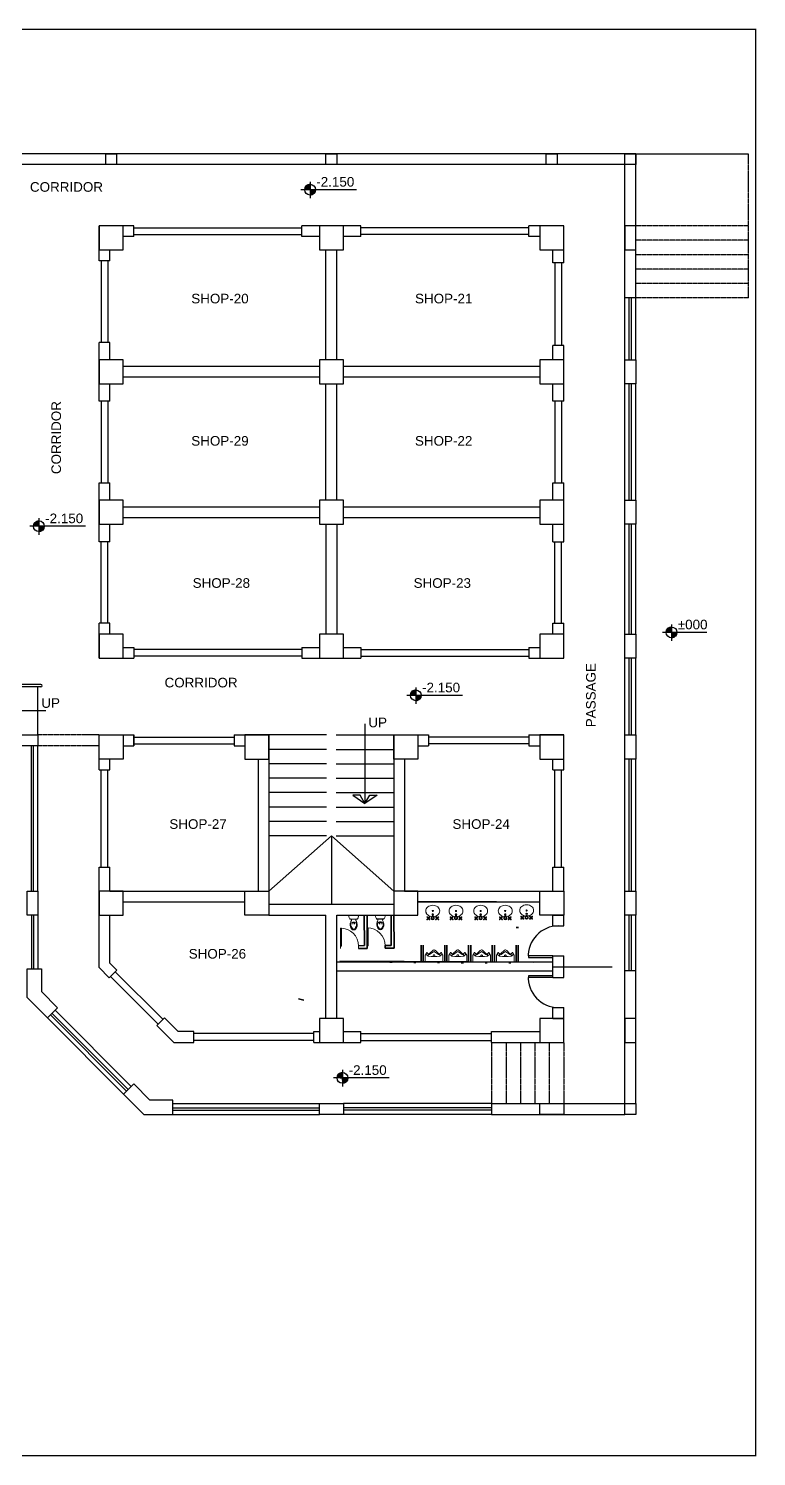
# Model space of a CAD drawing. Header units: inches. Extents: x 740 to 4943, y 436 to 3409.
# Drawn here: x 3427 to 4943, y 436 to 3409 of the extents above; entities that cross this region are included whole.
import ezdxf

# ---------------------------------------------------------------- set-up
doc = ezdxf.new("R2010")
doc.units = ezdxf.units.IN
doc.header["$MEASUREMENT"] = 0
doc.linetypes.add('DASHED2', pattern=[0.375, 0.25, -0.125])
for name, color, linetype in [('A-FRN', 3, 'Continuous'), ('Layer1', 35, 'Continuous'), ('Layer11', 253, 'Continuous'), ('Layer2', 7, 'Continuous'), ('Layer4', 5, 'Continuous'), ('Layer7', 7, 'Continuous'), ('Seal Title', 5, 'Continuous'), ('Shutter', 25, 'Continuous'), ('TEXT', 40, 'Continuous'), ('Washroom', 51, 'Continuous'), ('WIN', 140, 'Continuous')]:
    doc.layers.add(name, color=color, linetype=linetype)
for name, color, linetype, lineweight in [('W.DOOR', 1, 'Continuous', 20), ('W.FIXTURE', 201, 'Continuous', 13), ('W.WALL', 7, 'Continuous', 35)]:
    doc.layers.add(name, color=color, linetype=linetype, lineweight=lineweight)
doc.styles.add('ROMANTIC', font='arial.ttf', dxfattribs={"height": 6})
doc.styles.get("Standard").update_dxf_attribs({"font": 'arial.ttf'})

# ---------------------------------------------------------------- blocks, each defined once
blk = doc.blocks.new('A$C3B4D09D7')
at = {"linetype": 'ByBlock'}
for p, q in [((229, 140), (-229, 140)), ((-229, 140), (-229, -38)), ((229, 140), (-229, 140)), ((-229, 140), (-229, -38)), ((229, -38), (229, 140)), ((229, -38), (229, 140)), ((-229, -38), (-210, -53)), ((-229, -38), (-193, -100)), ((-229, -38), (-193, -100)), ((-206, -54), (-193, -99)), ((-162, -18), (-202, -52)), ((-183, -102), (-149, -74)), ((-148, -48), (-154, -25)), ((-116, -75), (-34, -160)), ((-112, -53), (-15, -122)), ((-6, -171), (6, -171)), ((112, -53), (15, -122)), ((34, -160), (115, -76)), ((148, -48), (154, -25)), ((149, -74), (183, -102)), ((162, -18), (202, -52)), ((193, -100), (229, -38)), ((193, -100), (229, -38)), ((206, -54), (193, -99)), ((229, -38), (210, -53))]:
    blk.add_line(p, q, dxfattribs=at)
for p, q in [((229, 140, 450), (-229, 140, 450)), ((-229, 140, 450), (-229, -38, 450)), ((229, -38, 450), (229, 140, 450)), ((-229, -38, 450), (-193, -100, 450)), ((-183, -102, 450), (-149, -74, 450)), ((-116, -75, 450), (-34, -160, 450)), ((-6, -171, 450), (6, -171, 450)), ((34, -160, 450), (115, -76, 450)), ((149, -74, 450), (183, -102, 450)), ((193, -100, 450), (229, -38, 450))]:
    blk.add_line(p, q)
for centre, radius, start, end in [((0, -1143), 1143, 82.7821, 97.2179), ((-206, -48), 6.35, 231.5788, 310.6007), ((-187, -97), 6.35, 210.025, 309.325), ((-137, -47), 38.1, 97.1175, 130.6026), ((-142, -22), 12.7, 97.2175, 196.1809), ((-133, -94), 25.4, 47.5303, 129.3258), ((-138, -89), 44.4, 54.547, 103.4144), ((-135, -45), 12.7, 196.1816, 269.9993), ((-6, -133), 38.1, 224.1408, 269.9997), ((0, -22), 23.8, 111.257, 68.743), ((0, -102), 25.4, 234.5473, 305.4527), ((6, -133), 38.1, 269.9949, 315.8774), ((138, -89), 44.4, 76.5857, 125.453), ((133, -94), 25.4, 50.6743, 135.7845), ((135, -45), 12.7, 269.9999, 343.8173), ((137, -47), 38.1, 49.3974, 82.8826), ((142, -22), 12.7, 343.818, 82.782), ((187, -97), 6.35, 230.6736, 329.9775), ((206, -48), 6.35, 229.3986, 308.422)]:
    blk.add_arc(centre, radius, start, end, dxfattribs=at)
for centre, radius, start, end in [((-187, -97, 450), 6.35, 210.025, 309.325), ((-133, -94, 450), 25.4, 47.5303, 129.3258), ((-6, -133, 450), 38.1, 224.1408, 269.9997), ((6, -133, 450), 38.1, 269.9949, 315.8774), ((133, -94, 450), 25.4, 50.6743, 135.7845), ((187, -97, 450), 6.35, 230.6736, 329.9775)]:
    blk.add_arc(centre, radius, start, end)
blk = doc.blocks.new('wash basin')
at = {"layer": 'W.FIXTURE'}
for p, q in [((40849, 22184), (40845, 22187)), ((40849, 22184), (40845, 22187)), ((40849, 22171), (40845, 22167)), ((40849, 22171), (40845, 22167)), ((40853, 22188), (40850, 22192)), ((40853, 22188), (40850, 22192)), ((40853, 22166), (40850, 22163)), ((40853, 22166), (40850, 22163)), ((40866, 22188), (40870, 22192)), ((40866, 22188), (40870, 22192)), ((40866, 22166), (40870, 22163)), ((40866, 22166), (40870, 22163)), ((40871, 22184), (40874, 22187)), ((40871, 22184), (40874, 22187)), ((40871, 22171), (40874, 22167)), ((40871, 22171), (40874, 22167)), ((41154, 22184), (41150, 22187)), ((41154, 22184), (41150, 22187)), ((41154, 22171), (41150, 22167)), ((41154, 22171), (41150, 22167)), ((41158, 22188), (41155, 22192)), ((41158, 22188), (41155, 22192)), ((41158, 22166), (41155, 22163)), ((41158, 22166), (41155, 22163)), ((41171, 22188), (41175, 22192)), ((41171, 22188), (41175, 22192)), ((41171, 22166), (41175, 22163)), ((41171, 22166), (41175, 22163)), ((41175, 22184), (41179, 22187)), ((41175, 22184), (41179, 22187)), ((41175, 22171), (41179, 22167)), ((41175, 22171), (41179, 22167))]:
    blk.add_line(p, q, dxfattribs=at)
for points in [[(40846, 22202, 0.060329), (40828, 22223, 0.117127), (40816, 22230, 0.238977), (40809, 22228, 0.238977), (40807, 22221, 0.117127), (40814, 22209, 0.060329), (40835, 22191, 0.228799)], [(40846, 22152, -0.060329), (40828, 22131, -0.117127), (40816, 22125, -0.238977), (40809, 22126, -0.238977), (40807, 22134, -0.117127), (40814, 22145, -0.060329), (40835, 22163, -0.228799)], [(40835, 22191, 0.228799), (40845, 22187, 0.197589), (40848, 22189, 0.197589), (40850, 22192, 0.228799), (40846, 22202)], [(40835, 22191, 0.228799), (40845, 22187, 0.197589), (40848, 22189, 0.197589), (40850, 22192, 0.228799), (40846, 22202)], [(40835, 22163, -0.228799), (40845, 22167, -0.197589), (40848, 22166, -0.197589), (40850, 22163, -0.228799), (40846, 22152)], [(40835, 22163, -0.228799), (40845, 22167, -0.197589), (40848, 22166, -0.197589), (40850, 22163, -0.228799), (40846, 22152)], [(40885, 22191, -0.228799), (40874, 22187, -0.197589), (40871, 22189, -0.197589), (40870, 22192, -0.228799), (40874, 22202)], [(40885, 22191, -0.228799), (40874, 22187, -0.197589), (40871, 22189, -0.197589), (40870, 22192, -0.228799), (40874, 22202)], [(40885, 22163, 0.228799), (40874, 22167, 0.197589), (40871, 22166, 0.197589), (40870, 22163, 0.228799), (40874, 22152)], [(40885, 22163, 0.228799), (40874, 22167, 0.197589), (40871, 22166, 0.197589), (40870, 22163, 0.228799), (40874, 22152)], [(40874, 22202, -0.060329), (40892, 22223, -0.117127), (40903, 22230, -0.238977), (40911, 22228, -0.238977), (40912, 22221, -0.117127), (40906, 22209, -0.060329), (40885, 22191, -0.228799)], [(40874, 22152, 0.060329), (40892, 22131, 0.117127), (40903, 22125, 0.238977), (40911, 22126, 0.238977), (40912, 22134, 0.117127), (40906, 22145, 0.060329), (40885, 22163, 0.228799)], [(41150, 22202, 0.060329), (41132, 22223, 0.117127), (41121, 22230, 0.238977), (41114, 22228, 0.238977), (41112, 22221, 0.117127), (41118, 22209, 0.060329), (41140, 22191, 0.228799)], [(41150, 22152, -0.060329), (41132, 22131, -0.117127), (41121, 22125, -0.238977), (41114, 22126, -0.238977), (41112, 22134, -0.117127), (41118, 22145, -0.060329), (41140, 22163, -0.228799)], [(41140, 22191, 0.228799), (41150, 22187, 0.197589), (41153, 22189, 0.197589), (41155, 22192, 0.228799), (41150, 22202)], [(41140, 22191, 0.228799), (41150, 22187, 0.197589), (41153, 22189, 0.197589), (41155, 22192, 0.228799), (41150, 22202)], [(41140, 22163, -0.228799), (41150, 22167, -0.197589), (41153, 22166, -0.197589), (41155, 22163, -0.228799), (41150, 22152)], [(41140, 22163, -0.228799), (41150, 22167, -0.197589), (41153, 22166, -0.197589), (41155, 22163, -0.228799), (41150, 22152)], [(41189, 22191, -0.228799), (41179, 22187, -0.197589), (41176, 22189, -0.197589), (41174, 22192, -0.228799), (41179, 22202)], [(41189, 22191, -0.228799), (41179, 22187, -0.197589), (41176, 22189, -0.197589), (41174, 22192, -0.228799), (41179, 22202)], [(41189, 22163, 0.228799), (41179, 22167, 0.197589), (41176, 22166, 0.197589), (41174, 22163, 0.228799), (41179, 22152)], [(41189, 22163, 0.228799), (41179, 22167, 0.197589), (41176, 22166, 0.197589), (41174, 22163, 0.228799), (41179, 22152)], [(41179, 22202, -0.060329), (41197, 22223, -0.117127), (41208, 22230, -0.238977), (41216, 22228, -0.238977), (41217, 22221, -0.117127), (41211, 22209, -0.060329), (41189, 22191, -0.228799)], [(41179, 22152, 0.060329), (41197, 22131, 0.117127), (41208, 22125, 0.238977), (41216, 22126, 0.238977), (41217, 22134, 0.117127), (41211, 22145, 0.060329), (41189, 22163, 0.228799)]]:
    blk.add_lwpolyline(points, format="xyb", dxfattribs=at)
for centre, radius in [((40860, 22177), 12.7), ((40860, 22177), 12.7), ((40860, 22177), 9.52), ((40860, 22177), 9.52), ((41012, 21925, 850), 20.6), ((41012, 22211), 12.7), ((41012, 22211), 12.7), ((41012, 22211), 9.52), ((41012, 22211), 9.52), ((41165, 22177), 12.7), ((41165, 22177), 12.7), ((41165, 22177), 9.52), ((41165, 22177), 9.52)]:
    blk.add_circle(centre, radius, dxfattribs=at)
for centre, radius, start, end in [((40933, 21925), 162, 153.092, 180.0001), ((40933, 21925), 162, 180.0001, 206.9081), ((40971, 21906), 205, 129.2205, 153.092), ((40971, 21944), 205, 206.9081, 230.7796), ((40860, 22177), 28.6, 150.4855, 209.5146), ((40860, 22177), 25.4, 151.4931, 208.507), ((40860, 22177), 25.4, 151.4931, 208.507), ((40996, 21875), 244, 108.679, 129.2205), ((40860, 22177), 28.6, 60.4855, 119.5146), ((40860, 22177), 28.6, 240.4855, 299.5146), ((40860, 22177), 25.4, 61.4931, 118.507), ((40860, 22177), 25.4, 61.4931, 118.507), ((40860, 22177), 25.4, 241.4931, 298.507), ((40860, 22177), 25.4, 241.4931, 298.507), ((40860, 22177), 25.4, 331.4931, 28.507), ((40860, 22177), 25.4, 331.4931, 28.507), ((40860, 22177), 28.6, 330.4855, 29.5146), ((41012, 21827), 295, 90.0001, 108.679), ((41012, 22177), 54, 292.4876, 247.5125), ((41012, 22177), 50.8, 295.3507, 244.6494), ((41012, 22177), 50.8, 295.3507, 244.6494), ((41012, 22177), 38.1, 109.1132, 200.5282), ((41012, 22177), 38.1, 109.1132, 200.5282), ((40847, 22089), 150, 14.8054, 29.9615), ((40847, 22089), 150, 14.8054, 29.9615), ((41012, 22047), 24.8, 135.2781, 44.7212), ((41012, 22047), 24.8, 135.2781, 44.7212), ((40847, 22089), 150, 12.4095, 14.8054), ((40847, 22089), 150, 350.6841, 12.4095), ((40847, 22089), 150, 350.6841, 12.4095), ((41012, 21827), 295, 71.3211, 90.0001), ((41012, 22177), 38.1, 339.4719, 70.8869), ((41012, 22177), 38.1, 339.4719, 70.8869), ((41177, 22089), 150, 167.5906, 189.3161), ((41177, 22089), 150, 167.5906, 189.3161), ((41177, 22089), 150, 165.1947, 167.5906), ((41177, 22089), 150, 150.0386, 165.1947), ((41177, 22089), 150, 150.0386, 165.1947), ((41028, 21875), 244, 50.7796, 71.3211), ((41165, 22177), 28.6, 150.4855, 209.5146), ((41165, 22177), 25.4, 151.4931, 208.507), ((41165, 22177), 25.4, 151.4931, 208.507), ((41165, 22177), 28.6, 60.4855, 119.5146), ((41165, 22177), 28.6, 240.4855, 299.5146), ((41165, 22177), 25.4, 61.4931, 118.507), ((41165, 22177), 25.4, 61.4931, 118.507), ((41165, 22177), 25.4, 241.4931, 298.507), ((41165, 22177), 25.4, 241.4931, 298.507), ((41053, 21906), 205, 26.9081, 50.7796), ((41053, 21944), 205, 309.2205, 333.092), ((41165, 22177), 25.4, 331.4931, 28.507), ((41165, 22177), 25.4, 331.4931, 28.507), ((41165, 22177), 28.6, 330.4855, 29.5146), ((41092, 21925), 162, 0.0001, 26.9081), ((41092, 21925), 162, 333.092, 0.0001), ((40996, 21975), 244, 230.7796, 251.3211), ((41012, 22023), 295, 251.3211, 270.0001), ((41012, 22023), 295, 270.0001, 288.679), ((41028, 21975), 244, 288.679, 309.2205)]:
    blk.add_arc(centre, radius, start, end, dxfattribs=at)
blk = doc.blocks.new('WC')
at = {"layer": 'W.FIXTURE'}
for p, q in [((37433, 22181, -405), (37805, 22181, -405)), ((37461, 22003, -405), (37776, 22003, -405)), ((37466, 22012, -405), (37772, 22012, -405)), ((37585, 21828, -405), (37585, 21780, -405)), ((37653, 21828, -405), (37653, 21780, -405))]:
    blk.add_line(p, q, dxfattribs=at)
for centre, major_axis, start_param, end_param in [((37433, 22141, -405), (-28.3, 28.3), -0.785398, 0.988773), ((37748, 22207, -405), (-256, 256), 0.989981, 1.346625), ((37461, 22026, -405), (-16.2, 16.2), 1.346625, 2.356195), ((37466, 22035, -405), (16.2, 16.2), 2.903338, 3.926991), ((37680, 21750, -405), (-161, 161), 0.458115, 0.756911), ((37705, 21757, -405), (-176, 176), 0.430044, 0.51386), ((38114, 21604, -405), (-634, 262), -0.042604, 0.037253), ((37581, 21758, -405), (64.7, 64.7), 1.832603, 2.347323), ((37182, 22038, -405), (242, 242), 5.062575, 5.396808), ((37619, 21737, -405), (-95, 95), 4.450585, 6.547037), ((37593, 21828, -405), (6.06, 6.06), 1.205972, 2.356195), ((37619, 21771, -405), (-50.5, 50.5), -1.205979, -0.364817), ((37645, 21828, -405), (-6.06, 6.06), 3.927002, 5.077212), ((38056, 22038, -405), (-242, 242), 0.886296, 1.220626), ((37656, 21758, -405), (64.7, 64.7), 5.505636, 6.020358), ((37123, 21604, -405), (631, 270), -0.048544, 0.031314), ((37533, 21757, -405), (-176, 176), 4.198538, 4.282354), ((37772, 22035, -405), (16.2, 16.2), 3.926991, 4.950651), ((37557, 21750, -405), (-161, 161), 3.955493, 4.25429), ((37776, 22026, -405), (-16.2, 16.2), 2.356195, 3.365764), ((37489, 22207, -405), (-256, 256), 3.365764, 3.722411), ((37805, 22141, -405), (28.3, 28.3), 5.294401, 7.068575), ((37796, 21757, -405), (242, 242), 2.35621, 2.60889), ((37752, 21745, -405), (210, 210), 2.608875, 3.078733), ((37759, 21757, -405), (-190, 190), 0.77755, 1.51253), ((37619, 21628, -405), (-84.9, 84.9), 1.507935, 3.204454), ((37619, 21628, -405), (55.6, 55.6), 3.045233, 4.808748), ((37573, 21780, -405), (-8.08, 8.08), 2.879792, 3.927007), ((37665, 21780, -405), (8.08, 8.08), 2.356209, 3.403394), ((37479, 21757, -405), (-190, 190), 3.19986, 3.934838), ((37486, 21745, -405), (-210, 210), 3.204454, 3.674311), ((37442, 21757, -405), (242, 242), 5.245107, 5.497787)]:
    blk.add_ellipse(centre, major_axis=major_axis, ratio=1, start_param=start_param, end_param=end_param, dxfattribs=at)
blk = doc.blocks.new('*U13')
for p, q in [((-750, 0), (-750, -100)), ((0, 0), (0, -100))]:
    blk.add_line(p, q)
blk.add_lwpolyline([(0, 0), (0, 750), (-43.75, 750), (-43.75, 0)], close=True)
blk.add_arc((0, 0), 750, 90, 180)

msp = doc.modelspace()

# ---------------------------------------------------------------- hatches: boundary and pattern name
at = {"layer": 'TEXT'}
h = msp.add_hatch(dxfattribs=at)
h.set_pattern_fill('ANSI31', color=256, scale=2.5, style=0)
h.set_pattern_definition([(45, (-3882.72486, -1654.44997), (-0.220970869, 0.220970869), [])])
h.paths.add_polyline_path([(4024.5, 3073.5), (4013.3, 3073.5), (4013.3, 3062.2, 0.414214)])
h.paths.add_polyline_path([(4013.3, 3084.7, 0.414214), (4002, 3073.5), (4013.3, 3073.5)])
h = msp.add_hatch(dxfattribs=at)
h.set_pattern_fill('ANSI31', color=256, scale=2.5, style=0)
h.set_pattern_definition([(45, (-4447.29085, -2355.06654), (-0.220970869, 0.220970869), [])])
h.paths.add_polyline_path([(3459.9, 2372.8), (3448.7, 2372.8), (3448.7, 2361.6, 0.414214)])
h.paths.add_polyline_path([(3448.7, 2384.1, 0.414214), (3437.4, 2372.8), (3448.7, 2372.8)])
h = msp.add_hatch(dxfattribs=at)
h.set_pattern_fill('ANSI31', color=256, scale=2.5, style=0)
h.set_pattern_definition([(45, (-3130.00183, -2576.06812), (-0.220970869, 0.220970869), [])])
h.paths.add_polyline_path([(4777.2, 2151.8), (4766, 2151.8), (4766, 2140.6, 0.414214)])
h.paths.add_polyline_path([(4766, 2163.1, 0.414214), (4754.7, 2151.8), (4766, 2151.8)])
h = msp.add_hatch(dxfattribs=at)
h.set_pattern_fill('ANSI31', color=256, scale=2.5, style=0)
h.set_pattern_definition([(45, (-3662.4566, -2707.16213), (-0.220970869, 0.220970869), [])])
h.paths.add_polyline_path([(4244.8, 2020.7), (4233.5, 2020.7), (4233.5, 2009.5, 0.414214)])
h.paths.add_polyline_path([(4233.5, 2032, 0.414214), (4222.3, 2020.7), (4233.5, 2020.7)])
h = msp.add_hatch(dxfattribs=at)
h.set_pattern_fill('ANSI31', color=256, scale=2.5, style=0)
h.set_pattern_definition([(45, (-3815.33664, -3503.73004), (-0.220970869, 0.220970869), [])])
h.paths.add_polyline_path([(4091.9, 1224.2), (4080.6, 1224.2), (4080.6, 1212.9, 0.414214)])
h.paths.add_polyline_path([(4080.6, 1235.4, 0.414214), (4069.4, 1224.2), (4080.6, 1224.2)])

# ---------------------------------------------------------------- linework, layer by layer
msp.add_line((4541.4, 2921.4), (4518.9, 2921.4))
at = {"layer": 'A-FRN'}
for points in [[(3587.7, 3148.2), (3610.2, 3148.2), (3610.2, 3125.7), (3587.7, 3125.7)], [(4046.4, 3148.2), (4068.9, 3148.2), (4068.9, 3125.7), (4046.4, 3125.7)], [(4505.2, 3148.2), (4527.7, 3148.2), (4527.7, 3125.7), (4505.2, 3125.7)], [(4668.9, 3148.2), (4691.4, 3148.2), (4691.4, 3125.7), (4668.9, 3125.7)], [(3573.9, 2948.2), (3623.9, 2948.2), (3623.9, 2998.2), (3573.9, 2998.2)], [(4032.7, 2948.2), (4082.7, 2948.2), (4082.7, 2998.2), (4032.7, 2998.2)], [(4491.4, 2948.2), (4541.4, 2948.2), (4541.4, 2998.2), (4491.4, 2998.2)], [(4691.4, 2948.2), (4691.4, 2998.2), (4668.9, 2998.2), (4668.9, 2948.2)], [(3573.9, 2669.5), (3623.9, 2669.5), (3623.9, 2719.5), (3573.9, 2719.5)], [(4032.7, 2669.5), (4082.7, 2669.5), (4082.7, 2719.5), (4032.7, 2719.5)], [(4491.4, 2669.5), (4541.4, 2669.5), (4541.4, 2719.5), (4491.4, 2719.5)], [(4668.9, 2719.5), (4691.4, 2719.5), (4691.4, 2669.5), (4668.9, 2669.5)], [(3573.9, 2377), (3623.9, 2377), (3623.9, 2427), (3573.9, 2427)], [(4032.7, 2377), (4082.7, 2377), (4082.7, 2427), (4032.7, 2427)], [(4491.4, 2377), (4541.4, 2377), (4541.4, 2427), (4491.4, 2427)], [(4668.9, 2427), (4691.4, 2427), (4691.4, 2377), (4668.9, 2377)], [(3573.9, 2098.2), (3623.9, 2098.2), (3623.9, 2148.2), (3573.9, 2148.2)], [(4032.7, 2098.2), (4082.7, 2098.2), (4082.7, 2148.2), (4032.7, 2148.2)], [(4491.4, 2098.2), (4541.4, 2098.2), (4541.4, 2148.2), (4491.4, 2148.2)], [(4668.9, 2148.2), (4691.4, 2148.2), (4691.4, 2098.2), (4668.9, 2098.2)], [(3623.9, 1888.2), (3573.9, 1888.2), (3573.9, 1938.2), (3623.9, 1938.2)], [(3877.7, 1888.2), (3927.7, 1888.2), (3927.7, 1938.2), (3877.7, 1938.2)], [(4237.7, 1888.2), (4187.7, 1888.2), (4187.7, 1938.2), (4237.7, 1938.2)], [(4491.4, 1888.2), (4541.4, 1888.2), (4541.4, 1938.2), (4491.4, 1938.2)], [(4668.9, 1938.2), (4691.4, 1938.2), (4691.4, 1888.2), (4668.9, 1888.2)], [(3423.9, 1613.2), (3446.4, 1613.2), (3446.4, 1563.2), (3423.9, 1563.2)], [(3623.9, 1613.2), (3573.9, 1613.2), (3573.9, 1563.2), (3623.9, 1563.2)], [(3877.7, 1613.2), (3927.7, 1613.2), (3927.7, 1563.2), (3877.7, 1563.2)], [(4237.7, 1613.2), (4187.7, 1613.2), (4187.7, 1563.2), (4237.7, 1563.2)], [(4491.4, 1613.2), (4541.4, 1613.2), (4541.4, 1563.2), (4491.4, 1563.2)], [(4668.9, 1613.2), (4691.4, 1613.2), (4691.4, 1563.2), (4668.9, 1563.2)], [(4032.7, 1298.2), (4082.7, 1298.2), (4082.7, 1348.2), (4032.7, 1348.2)], [(4491.4, 1298.2), (4541.4, 1298.2), (4541.4, 1348.2), (4491.4, 1348.2)], [(4668.9, 1348.2), (4668.9, 1298.2), (4691.4, 1298.2), (4691.4, 1348.2)], [(3727.3, 1148.2), (3727.3, 1178.2), (3679.8, 1178.2), (3646.1, 1211.9), (3624.9, 1190.6), (3667.3, 1148.2)], [(4032.7, 1170.7), (4082.7, 1170.7), (4082.7, 1148.2), (4032.7, 1148.2)], [(4491.4, 1170.7), (4541.4, 1170.7), (4541.4, 1148.2), (4491.4, 1148.2)], [(4668.9, 1170.7), (4691.4, 1170.7), (4691.4, 1148.2), (4668.9, 1148.2)]]:
    msp.add_lwpolyline(points, close=True, dxfattribs=at)
msp.add_lwpolyline([(3388.1, 1938.2), (3446.4, 1938.2), (3446.4, 1915.7), (3396.4, 1915.7, -0.014496), (3357.2, 1884.7), (3343.7, 1902.7, 0.016924)], format="xyb", close=True, dxfattribs=at)
msp.add_lwpolyline([(3423.9, 1451.7), (3453.9, 1451.7), (3453.9, 1404.1), (3487.5, 1370.5), (3466.3, 1349.3), (3423.9, 1391.7), (3423.9, 1451.7)], dxfattribs=at)
at = {"layer": 'Layer1'}
for p, q in [((3452.9, 2043.2), (3347.8, 2043.2)), ((3452.9, 2038.2), (3349.8, 2038.2)), ((3463.3, 1988.2), (3369.3, 1988.2)), ((4127.7, 1795.7), (4127.7, 1961.3)), ((4117.4, 1812.8), (4102.2, 1812.8)), ((4102.2, 1812.8), (4127.5, 1795.8)), ((4127.5, 1795.8), (4117.4, 1812.8)), ((4127.5, 1795.8), (4137.6, 1812.8)), ((4152.8, 1812.8), (4127.5, 1795.8)), ((4137.6, 1812.8), (4152.8, 1812.8))]:
    msp.add_line(p, q, dxfattribs=at)
msp.add_arc((3452.9, 2040.7), 2.5, 270, 90, dxfattribs=at)
at = {"layer": 'Layer11', "linetype": 'DASHED2', "ltscale": 0.25}
for p, q in [((3573.9, 1938.2), (3446.4, 1938.2)), ((3573.9, 1915.7), (3446.4, 1915.7))]:
    msp.add_line(p, q, dxfattribs=at)
at = {"layer": 'Layer2'}
for p, q in [((3646.4, 2998.2), (3573.9, 2998.2)), ((3573.9, 2925.7), (3573.9, 2998.2)), ((3646.4, 2975.7), (3623.9, 2975.7)), ((3646.4, 2975.7), (3646.4, 2998.2)), ((4118.9, 2998.2), (3996.4, 2998.2)), ((3996.4, 2975.7), (3996.4, 2998.2)), ((4032.7, 2975.7), (3996.4, 2975.7)), ((4118.9, 2975.7), (4082.7, 2975.7)), ((4118.9, 2975.7), (4118.9, 2998.2)), ((4541.4, 2998.2), (4468.9, 2998.2)), ((4468.9, 2975.7), (4468.9, 2998.2)), ((4491.4, 2975.7), (4468.9, 2975.7)), ((4541.4, 2921.4), (4541.4, 2998.2)), ((3596.4, 2925.7), (3596.4, 2948.2)), ((4046.4, 2719.5), (4046.4, 2948.2)), ((4068.9, 2719.5), (4068.9, 2948.2)), ((4518.9, 2921.4), (4518.9, 2948.2)), ((3596.4, 2925.7), (3573.9, 2925.7)), ((4691.4, 2848.2), (4668.9, 2848.2)), ((3573.9, 2633.2), (3573.9, 2755.7)), ((3596.4, 2755.7), (3573.9, 2755.7)), ((3596.4, 2719.5), (3596.4, 2755.7)), ((4518.9, 2719.5), (4518.9, 2748.9)), ((4541.4, 2748.9), (4518.9, 2748.9)), ((4541.4, 2633.2), (4541.4, 2748.9)), ((4032.7, 2705.7), (3623.9, 2705.7)), ((4491.4, 2705.7), (4082.7, 2705.7)), ((4032.7, 2683.2), (3623.9, 2683.2)), ((4491.4, 2683.2), (4082.7, 2683.2)), ((3596.4, 2633.2), (3596.4, 2669.5)), ((4046.4, 2427), (4046.4, 2669.5)), ((4068.9, 2427), (4068.9, 2669.5)), ((4518.9, 2633.2), (4518.9, 2669.5)), ((3596.4, 2633.2), (3573.9, 2633.2)), ((4541.4, 2633.2), (4518.9, 2633.2)), ((3573.9, 2340.7), (3573.9, 2463.2)), ((3573.9, 2463.2), (3596.4, 2463.2)), ((3596.4, 2427), (3596.4, 2463.2)), ((4518.9, 2427), (4518.9, 2463.2)), ((4518.9, 2463.2), (4541.4, 2463.2)), ((4541.4, 2340.7), (4541.4, 2463.2)), ((3623.9, 2413.2), (4032.7, 2413.2)), ((4082.7, 2413.2), (4491.4, 2413.2)), ((3623.9, 2390.7), (4032.7, 2390.7)), ((4082.7, 2390.7), (4491.4, 2390.7)), ((3596.4, 2340.7), (3596.4, 2377)), ((4046.4, 2377), (4046.4, 2148.2)), ((4068.9, 2377), (4068.9, 2148.2)), ((4518.9, 2340.7), (4518.9, 2377)), ((3596.4, 2340.7), (3573.9, 2340.7)), ((4518.9, 2340.7), (4541.4, 2340.7)), ((3573.9, 2098.2), (3573.9, 2170.7)), ((3596.4, 2170.7), (3573.9, 2170.7)), ((3596.4, 2148.2), (3596.4, 2170.7)), ((4518.9, 2148.2), (4518.9, 2170.7)), ((4518.9, 2170.7), (4541.4, 2170.7)), ((4541.4, 2098.2), (4541.4, 2170.7)), ((3623.9, 2120.7), (3646.4, 2120.7)), ((3646.4, 2120.7), (3646.4, 2098.2)), ((3996.4, 2120.7), (3996.4, 2098.2)), ((3996.4, 2120.7), (4032.7, 2120.7)), ((4082.7, 2120.7), (4118.9, 2120.7)), ((4118.9, 2120.7), (4118.9, 2098.2)), ((4468.9, 2120.7), (4468.9, 2098.2)), ((4468.9, 2120.7), (4491.4, 2120.7)), ((3573.9, 2098.2), (3646.4, 2098.2)), ((3996.4, 2098.2), (4118.9, 2098.2)), ((4468.9, 2098.2), (4541.4, 2098.2)), ((3573.9, 1865.7), (3573.9, 1938.2)), ((3573.9, 1938.2), (3646.4, 1938.2)), ((3646.4, 1938.2), (3646.4, 1915.7)), ((3646.4, 1915.7), (3646.4, 1938.2)), ((3855.2, 1938.2), (3927.7, 1938.2)), ((3855.2, 1938.2), (3855.2, 1915.7)), ((3927.7, 1938.2), (3927.7, 1613.2)), ((4187.7, 1938.2), (4260.2, 1938.2)), ((4187.7, 1938.2), (4187.7, 1613.2)), ((4260.2, 1938.2), (4260.2, 1915.7)), ((4468.9, 1938.2), (4468.9, 1915.7)), ((4468.9, 1938.2), (4541.4, 1938.2)), ((4541.4, 1865.7), (4541.4, 1938.2)), ((3623.9, 1915.7), (3646.4, 1915.7)), ((3855.2, 1915.7), (3877.7, 1915.7)), ((4237.7, 1915.7), (4260.2, 1915.7)), ((4468.9, 1915.7), (4491.4, 1915.7)), ((3596.4, 1865.7), (3596.4, 1888.2)), ((3905.2, 1888.2), (3905.2, 1613.2)), ((4210.2, 1888.2), (4210.2, 1613.2)), ((4518.9, 1865.7), (4518.9, 1888.2)), ((3573.9, 1865.7), (3596.4, 1865.7)), ((4518.9, 1865.7), (4541.4, 1865.7)), ((3573.9, 1663.2), (3596.4, 1663.2)), ((3573.9, 1453.8), (3573.9, 1663.2)), ((3596.4, 1613.2), (3596.4, 1663.2)), ((4518.9, 1663.2), (4541.4, 1663.2)), ((4518.9, 1613.2), (4518.9, 1663.2)), ((4541.4, 1613.2), (4541.4, 1663.2)), ((3596.4, 1613.2), (3905.2, 1613.2)), ((4210.2, 1613.2), (4518.9, 1613.2)), ((3623.9, 1590.7), (3877.7, 1590.7)), ((3927.7, 1585.7), (4187.7, 1585.7)), ((4237.7, 1590.7), (4491.4, 1590.7)), ((3596.4, 1463.1), (3596.4, 1563.2)), ((3927.7, 1563.2), (4046.4, 1563.2)), ((4046.4, 1348.2), (4046.4, 1563.2)), ((4068.9, 1563.2), (4187.7, 1563.2)), ((4068.9, 1348.2), (4068.9, 1563.2)), ((4518.9, 1540.7), (4518.9, 1563.2)), ((4518.9, 1563.2), (4541.4, 1563.2)), ((4541.4, 1540.7), (4541.4, 1563.2)), ((4518.9, 1540.7), (4541.4, 1540.7)), ((3596.4, 1463.1), (3611, 1448.5)), ((4518.9, 1465), (4068.9, 1465)), ((4518.9, 1455.7), (4518.9, 1478.2)), ((4518.9, 1478.2), (4541.4, 1478.2)), ((4541.4, 1455.7), (4541.4, 1478.2)), ((3573.9, 1453.8), (3595.1, 1432.6)), ((3595.1, 1432.6), (3611, 1448.5)), ((4518.9, 1446.5), (4068.9, 1446.5)), ((4518.9, 1455.7), (4541.4, 1455.7)), ((4518.9, 1433.2), (4518.9, 1455.7)), ((4518.9, 1455.7), (4541.4, 1455.7)), ((4518.9, 1433.2), (4541.4, 1433.2)), ((4541.4, 1433.2), (4541.4, 1455.7)), ((4668.9, 1448.2), (4691.4, 1448.2)), ((4518.9, 1348.2), (4518.9, 1370.7)), ((4518.9, 1370.7), (4541.4, 1370.7)), ((4541.4, 1348.2), (4541.4, 1370.7)), ((3694.1, 1333.6), (3710, 1349.5)), ((3710, 1349.5), (3738.8, 1320.7)), ((4518.9, 1348.2), (4541.4, 1348.2)), ((3729.5, 1298.2), (3694.1, 1333.6)), ((3771.4, 1320.7), (3738.8, 1320.7)), ((3771.4, 1298.2), (3771.4, 1320.7)), ((4021.4, 1320.7), (4032.7, 1320.7)), ((4021.4, 1298.2), (4021.4, 1320.7)), ((4082.7, 1320.7), (4118.9, 1320.7)), ((4118.9, 1298.2), (4118.9, 1320.7)), ((4391.4, 1320.7), (4491.4, 1320.7)), ((4391.4, 1298.2), (4391.4, 1320.7)), ((3729.5, 1298.2), (3771.4, 1298.2)), ((4021.4, 1298.2), (4118.9, 1298.2)), ((4391.4, 1298.2), (4491.4, 1298.2)), ((4391.4, 1170.7), (4668.9, 1170.7)), ((4391.4, 1170.7), (4391.4, 1148.2)), ((4391.4, 1148.2), (4668.9, 1148.2))]:
    msp.add_line(p, q, dxfattribs=at)
for points in [[(4691.4, 2848.2), (4691.4, 3148.2), (991.4, 3148.2), (991.4, 2848.2)], [(4668.9, 2848.2), (4668.9, 3125.7), (1013.9, 3125.7), (1013.9, 2848.2)], [(4668.9, 1170.7), (4668.9, 1448.2)], [(4691.4, 1170.7), (4691.4, 1448.2)]]:
    msp.add_lwpolyline(points, dxfattribs=at)
at = {"layer": 'Layer4', "color": 252, "linetype": 'DASHED2', "ltscale": 0.25}
for p, q in [((4691.4, 3148.2), (4926.4, 3148.2)), ((4926.4, 2848.2), (4926.4, 3148.2)), ((4926.4, 2998.2), (4691.4, 2998.2)), ((4926.4, 2968.2), (4691.4, 2968.2)), ((4926.4, 2938.2), (4691.4, 2938.2)), ((4926.4, 2908.2), (4691.4, 2908.2)), ((4926.4, 2878.2), (4691.4, 2878.2)), ((4926.4, 2848.2), (4691.4, 2848.2)), ((4391.4, 1298.2), (4391.4, 1170.7)), ((4421.4, 1298.2), (4421.4, 1170.7)), ((4451.4, 1298.2), (4451.4, 1170.7)), ((4481.4, 1298.2), (4481.4, 1170.7)), ((4511.4, 1298.2), (4511.4, 1170.7)), ((4541.4, 1298.2), (4541.4, 1170.7))]:
    msp.add_line(p, q, dxfattribs=at)
at = {"layer": 'Layer4'}
for p, q in [((3446.1, 1938.2), (3446.1, 2038.2)), ((4047.7, 1938.2), (3927.7, 1938.2)), ((4067.7, 1938.2), (4187.7, 1938.2)), ((4047.7, 1908.2), (3927.7, 1908.2)), ((4067.7, 1908.2), (4187.7, 1908.2)), ((4047.7, 1878.2), (3927.7, 1878.2)), ((4067.7, 1878.2), (4187.7, 1878.2)), ((4047.7, 1848.2), (3927.7, 1848.2)), ((4067.7, 1848.2), (4187.7, 1848.2)), ((4047.7, 1818.2), (3927.7, 1818.2)), ((4067.7, 1818.2), (4187.7, 1818.2)), ((4047.7, 1788.2), (3927.7, 1788.2)), ((4067.7, 1788.2), (4187.7, 1788.2)), ((4047.7, 1758.2), (3927.7, 1758.2)), ((4067.7, 1758.2), (4187.7, 1758.2)), ((4057.7, 1728.2), (3927.7, 1613.2)), ((4047.7, 1728.2), (3927.7, 1728.2)), ((4057.7, 1728.2), (4187.7, 1613.2)), ((4057.7, 1728.2), (4057.7, 1585.7)), ((4067.7, 1728.2), (4187.7, 1728.2))]:
    msp.add_line(p, q, dxfattribs=at)
at = {"layer": 'Seal Title', "linetype": 'Continuous', "const_width": 2.78, "flags": 128}
msp.add_lwpolyline([(741.4, 437.6), (741.4, 3407.6), (4941.4, 3407.6), (4941.4, 437.6), (741.4, 437.6)], close=True, dxfattribs=at)
at = {"layer": 'Shutter'}
for p, q in [((3646.4, 2994), (3996.4, 2994)), ((3646.4, 2980), (3996.4, 2980)), ((4468.9, 2994), (4118.9, 2994)), ((4468.9, 2980), (4118.9, 2980)), ((3578.2, 2925.7), (3578.2, 2755.7)), ((3592.2, 2925.7), (3592.2, 2755.7)), ((4523.2, 2921.4), (4523.2, 2748.9)), ((4537.2, 2921.4), (4537.2, 2748.9)), ((3578.2, 2633.2), (3578.2, 2463.2)), ((3592.2, 2633.2), (3592.2, 2463.2)), ((4523.2, 2633.2), (4523.2, 2463.2)), ((4537.2, 2633.2), (4537.2, 2463.2)), ((3578.2, 2170.7), (3578.2, 2340.7)), ((3592.2, 2170.7), (3592.2, 2340.7)), ((4523.2, 2170.7), (4523.2, 2340.7)), ((4537.2, 2170.7), (4537.2, 2340.7)), ((3996.4, 2116.5), (3646.4, 2116.5)), ((4118.9, 2116.5), (4468.9, 2116.5)), ((3996.4, 2102.5), (3646.4, 2102.5)), ((4118.9, 2102.5), (4468.9, 2102.5)), ((3646.4, 1934), (3855.2, 1934)), ((4468.9, 1934), (4260.2, 1934)), ((3646.4, 1920), (3855.2, 1920)), ((4468.9, 1920), (4260.2, 1920)), ((3578.2, 1663.2), (3578.2, 1865.7)), ((3592.2, 1663.2), (3592.2, 1865.7)), ((4523.2, 1663.2), (4523.2, 1865.7)), ((4537.2, 1663.2), (4537.2, 1865.7)), ((3597.9, 1435.4), (3696.9, 1336.4)), ((3607.8, 1445.3), (3706.8, 1346.3)), ((4021.4, 1316.5), (3771.4, 1316.5)), ((4118.9, 1316.5), (4391.4, 1316.5)), ((4021.4, 1302.5), (3771.4, 1302.5)), ((4118.9, 1302.5), (4391.4, 1302.5))]:
    msp.add_line(p, q, dxfattribs=at)
at = {"layer": 'TEXT'}
for p, q in [((4110.3, 3073.5), (3994.4, 3073.5)), ((4013.3, 3090.1), (4013.3, 3055.8)), ((3448.7, 2389.4), (3448.7, 2355.2)), ((3545.8, 2372.8), (3429.9, 2372.8)), ((4839.2, 2151.8), (4747.2, 2151.8)), ((4766, 2168.4), (4766, 2134.2)), ((4233.5, 2037.3), (4233.5, 2003.1)), ((4330.6, 2020.7), (4214.7, 2020.7)), ((4177.7, 1224.2), (4061.8, 1224.2)), ((4080.6, 1240.8), (4080.6, 1206.5))]:
    msp.add_line(p, q, dxfattribs=at)
for centre in [(4013.3, 3073.5), (3448.7, 2372.8), (4766, 2151.8), (4233.5, 2020.7), (4080.6, 1224.2)]:
    msp.add_circle(centre, 11.2, dxfattribs=at)
at = {"layer": 'W.WALL'}
for p, q in [((4401.8, 1590.7), (4237.4, 1590.7)), ((4126.6, 1499.6), (4126.2, 1562.8)), ((4132.3, 1493.9), (4131.9, 1562.9)), ((4182.3, 1499.9), (4181.9, 1563.2)), ((4188.1, 1494.2), (4187.7, 1563.2)), ((4442.5, 1537.2, 0), (4447, 1537.2, 0)), ((4126.6, 1499.6), (4114.2, 1499.5)), ((4132.3, 1493.9), (4114.2, 1493.8)), ((4182.3, 1499.9), (4169.9, 1499.9)), ((4170, 1499.9), (4170, 1494.1)), ((4188.1, 1494.2), (4170, 1494.1)), ((4244.3, 1500.6, 0), (4244.3, 1465.6, 0)), ((4248.8, 1500.6, 0), (4248.8, 1465.6, 0)), ((4293.8, 1500.6, 0), (4293.8, 1465.6, 0)), ((4298.3, 1500.6, 0), (4298.3, 1465.6, 0)), ((4343.3, 1500.6, 0), (4343.3, 1465.6, 0)), ((4347.8, 1500.5, 0), (4347.8, 1465.5, 0)), ((4392.8, 1500.5, 0), (4392.8, 1465.5, 0)), ((4397.3, 1500.5, 0), (4397.3, 1465.5, 0)), ((4442.3, 1500.5, 0), (4442.3, 1465.5, 0)), ((4446.9, 1500.5, 0), (4446.8, 1465.5, 0)), ((4478.1, 1465.3, 0), (4075.3, 1467.1, 0)), ((4184.1, 1464.9, 0), (4179.6, 1464.9, 0)), ((4233.6, 1464.7, 0), (4229.1, 1464.7, 0)), ((4283.1, 1464.4, 0), (4278.6, 1464.5, 0)), ((4332.7, 1464.2, 0), (4328.1, 1464.2, 0)), ((4382.2, 1464, 0), (4377.7, 1464, 0)), ((4431.7, 1463.8, 0), (4427.2, 1463.8, 0)), ((3988.9, 1388.6), (4000.2, 1386.2))]:
    msp.add_line(p, q, dxfattribs=at)
at = {"layer": 'Washroom'}
for p, q in [((4518.9, 1478.2), (4467.7, 1478.2)), ((4518.9, 1474.6), (4467.8, 1474.6)), ((4518.9, 1433.2), (4467.7, 1433.2)), ((4518.9, 1436.8), (4467.8, 1436.8)), ((4518.9, 1455.7), (4642.7, 1455.7))]:
    msp.add_line(p, q, dxfattribs=at)
for centre, start, end in [((4530.2, 1478.2), 90, 183.2914), ((4530.2, 1433.2), 176.7086, 270)]:
    msp.add_arc(centre, 62.5, start, end, dxfattribs=at)
at = {"layer": 'WIN'}
for p, q in [((4668.9, 2719.5), (4668.9, 2848.2)), ((4677.9, 2719.5), (4677.9, 2848.2)), ((4682.4, 2719.5), (4682.4, 2848.2)), ((4691.4, 2719.5), (4691.4, 2848.2)), ((4668.9, 2427), (4668.9, 2669.5)), ((4677.9, 2427), (4677.9, 2669.5)), ((4682.4, 2427), (4682.4, 2669.5)), ((4691.4, 2427), (4691.4, 2669.5)), ((4668.9, 2148.2), (4668.9, 2377)), ((4677.9, 2148.2), (4677.9, 2377)), ((4682.4, 2148.2), (4682.4, 2377)), ((4691.4, 2148.2), (4691.4, 2377)), ((4668.9, 1938.2), (4668.9, 2098.2)), ((4677.9, 1938.2), (4677.9, 2098.2)), ((4682.4, 1938.2), (4682.4, 2098.2)), ((4691.4, 1938.2), (4691.4, 2098.2)), ((3432.9, 1613.2), (3432.9, 1915.7)), ((3437.4, 1613.2), (3437.4, 1915.7)), ((3446.4, 1613.2), (3446.4, 1915.7)), ((4668.9, 1613.2), (4668.9, 1888.2)), ((4677.9, 1613.2), (4677.9, 1888.2)), ((4682.4, 1613.2), (4682.4, 1888.2)), ((4691.4, 1613.2), (4691.4, 1888.2)), ((3432.9, 1563.2), (3432.9, 1451.7)), ((3437.4, 1563.2), (3437.4, 1451.7)), ((3446.4, 1563.2), (3446.4, 1451.7)), ((4668.9, 1448.2), (4668.9, 1563.2)), ((4677.9, 1448.2), (4677.9, 1563.2)), ((4682.4, 1448.2), (4682.4, 1563.2)), ((4691.4, 1448.2), (4691.4, 1563.2)), ((3624.9, 1190.6), (3466.3, 1349.3)), ((3631.3, 1197), (3472.7, 1355.6)), ((3634.5, 1200.2), (3475.9, 1358.8)), ((3640.8, 1206.5), (3482.2, 1365.2)), ((3727.3, 1170.7), (4032.7, 1170.7)), ((3727.3, 1161.7), (4032.7, 1161.7)), ((4391.4, 1170.7), (4082.7, 1170.7)), ((4391.4, 1161.7), (4082.7, 1161.7)), ((3727.3, 1157.2), (4032.7, 1157.2)), ((3727.3, 1148.2), (4032.7, 1148.2)), ((4391.4, 1157.2), (4082.7, 1157.2)), ((4391.4, 1148.2), (4082.7, 1148.2))]:
    msp.add_line(p, q, dxfattribs=at)

# ---------------------------------------------------------------- block references
at = {"layer": 'W.DOOR', "xscale": -0.05017301797051916, "yscale": 0.05017301797051914, "zscale": 0.0501730179662464, "rotation": 0.3629913076500201}
for p in [(4076.6, 1498.5), (4132.3, 1498.9)]:
    msp.add_blockref('*U13', p, dxfattribs=at)
at = {"layer": 'W.FIXTURE'}
for name, p, xscale, yscale, zscale, rotation in [('wash basin', (1807.8, 2886.8), -0.06, 0.06, 0.06, 180.0126651088158), ('wash basin', (1856.1, 2886.8), -0.06, 0.06, 0.06, 180.0126651088158), ('wash basin', (1907.5, 2886.8), -0.06, 0.06, 0.06, 180.0126651088158), ('wash basin', (1958.7, 2886.8, -51), -0.06, 0.06, 0.06, 180.0126651088158), ('wash basin', (2003.3, 2887.9, -51), -0.06, 0.06, 0.06, 180.0126651088158), ('WC', (2417.5, 553.8), 0.04500000000116416, 0.04500000000116416, 0.04500000000116416, 0.3629913076500115), ('WC', (2473, 554.2), 0.04500000000116416, 0.04500000000116416, 0.04500000000116416, 0.3629913076500115), ('A$C3B4D09D7', (4271.4, 1476.9, -36.5), 0.08099999999976716, 0.08099999999976716, 0.08099999999976716, 179.9456803754667), ('A$C3B4D09D7', (4320.9, 1476.9, -36.5), 0.08099999999976716, 0.08099999999976716, 0.08099999999976716, 179.9456803754667), ('A$C3B4D09D7', (4370.5, 1476.8, -36.5), 0.08099999999976716, 0.08099999999976716, 0.08099999999976716, 179.9456803754667), ('A$C3B4D09D7', (4420, 1476.8, -36.5), 0.08099999999976716, 0.08099999999976716, 0.08099999999976716, 179.9456803754667)]:
    msp.add_blockref(name, p, dxfattribs=dict(at, xscale=xscale, yscale=yscale, zscale=zscale, rotation=rotation))

# ---------------------------------------------------------------- texts
at = {"layer": 'Layer7'}
for s, p in [('CORRIDOR', (3430, 3069.2)), ('SHOP-20', (3765.9, 2836.8)), ('SHOP-21', (4231.9, 2836.8)), ('SHOP-29', (3765.9, 2540.6)), ('SHOP-22', (4231.7, 2540.6)), ('SHOP-28', (3768.8, 2244.6)), ('SHOP-23', (4228.9, 2244.6)), ('CORRIDOR', (3710.3, 2037.3)), ('UP', (3453.7, 1994.8)), ('UP', (4134.7, 1954.3)), ('SHOP-27', (3720.3, 1742.8)), ('SHOP-24', (4309.8, 1742.8)), ('SHOP-26', (3760.6, 1472.7))]:
    msp.add_text(s, height=20, dxfattribs=at).set_placement(p)
for s, p in [('CORRIDOR', (3494.7, 2481.3)), ('PASSAGE', (4608, 1954.4))]:
    msp.add_text(s, height=20, rotation=90, dxfattribs=at).set_placement(p)
at = {"layer": 'TEXT', "style": 'ROMANTIC'}
for s, p in [('-2.150', (4026.2, 3079.9)), ('-2.150', (3461.7, 2379.2)), ('%%P000', (4779, 2158.2)), ('-2.150', (4246.5, 2027.1)), ('-2.150', (4093.6, 1230.6))]:
    msp.add_text(s, height=20, dxfattribs=at).set_placement(p)

doc.saveas('drawing.dxf')
